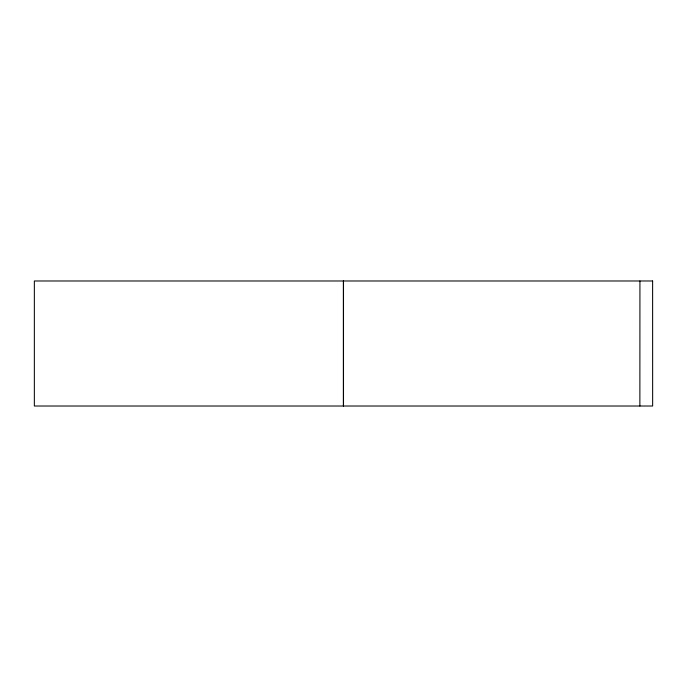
<?xml version="1.0" encoding="UTF-8"?>
<svg xmlns="http://www.w3.org/2000/svg" width="687" height="687" viewBox="0 0 687 687"><rect width="100%" height="100%" fill="white"/><g stroke="black" fill="none" stroke-linecap="round" stroke-linejoin="round"><path stroke-width="1.03" d="M639.932 280.983L639.872 406.017M343.5 280.983L343.5 406.017M343.38 280.983L343.38 406.017M652.65 280.983L34.35 280.983L34.35 406.017L652.65 406.017L652.616 280.983"/></g></svg>
